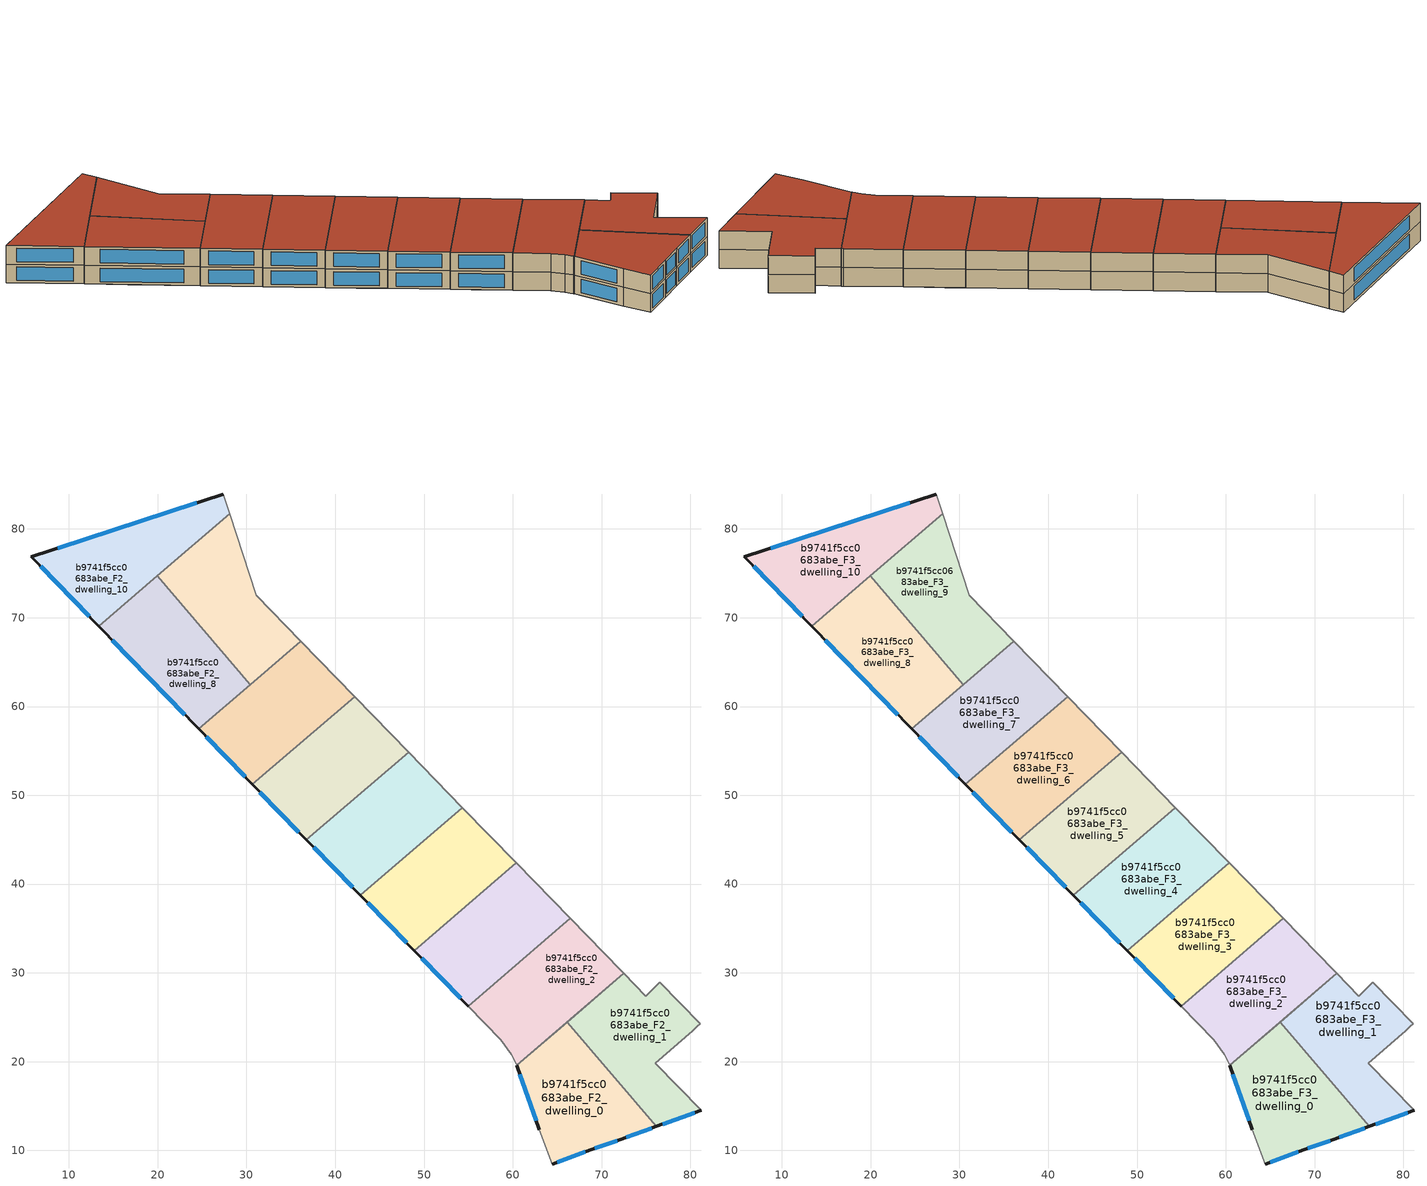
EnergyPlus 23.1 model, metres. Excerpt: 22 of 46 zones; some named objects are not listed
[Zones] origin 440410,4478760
b9741f5cc0683abe_F2_dwelling_0
 floor to b9741f5cc0683abe_F1_dwelling_11 (EU_floor_Construction): 66.96,23.41 76.15,12.7 72.22,11.29 68.77,10.06 64.43,8.47 63,12.35 60.92,18.23 z6
 floor to b9741f5cc0683abe_F1_dwelling_9 (EU_floor_Construction): 66.1,24.46 66.99,23.43 60.92,18.23 60.44,19.6 z6
 floor to b9741f5cc0683abe_F1_dwelling_10 (EU_floor_Construction): 66.99,23.43 76.18,12.71 76.15,12.7 66.96,23.41 z6
 wall outside (EU_wall_Construction): 64.43,8.47 68.77,10.06 72.22,11.29 76.18,12.71 / 60.44,19.6 63,12.35 z6:9
 wall adiabatic (EU_wall_Construction): 63,12.35 64.43,8.47 / 66.1,24.46 60.44,19.6 z6:9
 wall to b9741f5cc0683abe_F2_dwelling_1 (EU_wall_Construction): 76.18,12.71 66.1,24.46 z6:9
 window (EU_Window_Construction): 65.03,8.7 68.17,9.84 / 60.79,18.59 62.64,13.36 / 72.77,11.49 75.63,12.52 / 69.25,10.23 71.74,11.12 z6.42:8.58
b9741f5cc0683abe_F2_dwelling_1
 floor to b9741f5cc0683abe_F1_dwelling_10 (EU_floor_Construction): 76.55,28.93 81.09,24.26 80.77,23.97 80.25,23.46 76.05,19.84 81.21,14.53 76.18,12.71 66.99,23.43 73.43,28.96 74.96,27.35 z6
 floor to b9741f5cc0683abe_F1_dwelling_8 (EU_floor_Construction): 72.49,29.94 73.43,28.96 67.25,23.66 66.37,24.69 z6
 floor to b9741f5cc0683abe_F1_dwelling_9 (EU_floor_Construction): 66.37,24.69 67.25,23.66 66.99,23.43 66.1,24.46 z6
 wall outside (EU_wall_Construction): 76.18,12.71 81.21,14.53 z6:9
 wall adiabatic (EU_wall_Construction): 81.21,14.53 76.05,19.84 80.25,23.46 80.77,23.97 81.09,24.26 76.55,28.93 74.96,27.35 72.49,29.94 66.1,24.46 z6:9
 window (EU_Window_Construction): 76.88,12.97 80.51,14.27 z6.42:8.58
b9741f5cc0683abe_F2_dwelling_10
 floor to b9741f5cc0683abe_F1_dwelling_1 (EU_floor_Construction): 14.57,79.73 19.32,74.19 13.35,69.07 5.78,76.86 z6
 floor to b9741f5cc0683abe_F1_dwelling_0 (EU_floor_Construction): 27.4,83.93 28.11,81.73 19.32,74.19 14.57,79.73 z6
 wall outside (EU_wall_Construction): 27.4,83.93 5.78,76.86 13.35,69.07 z6:9
 wall adiabatic (EU_wall_Construction): 28.11,81.73 27.4,83.93 z6:9
 wall to b9741f5cc0683abe_F2_dwelling_9 (EU_wall_Construction): 19.93,74.71 28.11,81.73 z6:9
 wall to b9741f5cc0683abe_F2_dwelling_8 (EU_wall_Construction): 13.35,69.07 19.93,74.71 z6:9
 window (EU_Window_Construction): 6.83,75.77 12.3,70.15 / 24.4,82.95 8.78,77.84 z6.42:8.58
b9741f5cc0683abe_F2_dwelling_2
 floor to b9741f5cc0683abe_F1_dwelling_8 (EU_floor_Construction): 72.22,30.23 72.49,29.94 66.37,24.69 60.76,31.24 66.47,36.14 z6
 floor to b9741f5cc0683abe_F1_dwelling_9 (EU_floor_Construction): 60.76,31.24 66.37,24.69 60.44,19.6 60.37,19.79 59.8,20.82 58.65,22.46 54.96,26.26 z6
 wall adiabatic (EU_wall_Construction): 54.96,26.26 58.65,22.46 59.8,20.82 60.37,19.79 60.44,19.6 72.49,29.94 72.22,30.23 66.47,36.14 z6:9
 wall to b9741f5cc0683abe_F2_dwelling_3 (EU_wall_Construction): 66.47,36.14 54.96,26.26 z6:9
b9741f5cc0683abe_F2_dwelling_3
 floor to b9741f5cc0683abe_F1_dwelling_9 (EU_floor_Construction): 56.99,35.63 60.76,31.24 54.96,26.26 50.91,30.42 z6
 floor to b9741f5cc0683abe_F1_dwelling_8 (EU_floor_Construction): 62.43,40.3 66.47,36.14 60.76,31.24 56.99,35.63 z6
 floor to b9741f5cc0683abe_F1_dwelling_6 (EU_floor_Construction): 60.4,42.38 62.43,40.3 56.29,35.04 54.41,37.24 z6
 floor to b9741f5cc0683abe_F1_dwelling_7 (EU_floor_Construction): 54.41,37.24 56.29,35.04 50.91,30.42 48.89,32.51 z6
 wall outside (EU_wall_Construction): 48.89,32.51 54.96,26.26 z6:9
 wall to b9741f5cc0683abe_F2_dwelling_4 (EU_wall_Construction): 60.4,42.38 48.89,32.51 z6:9
 wall adiabatic (EU_wall_Construction): 66.47,36.14 60.4,42.38 z6:9
 window (EU_Window_Construction): 49.73,31.64 54.12,27.13 z6.42:8.58
b9741f5cc0683abe_F2_dwelling_4
 floor to b9741f5cc0683abe_F1_dwelling_6 (EU_floor_Construction): 54.33,48.62 60.4,42.38 54.41,37.24 48.75,43.83 z6
 floor to b9741f5cc0683abe_F1_dwelling_7 (EU_floor_Construction): 48.75,43.83 54.41,37.24 48.89,32.51 42.82,38.75 z6
 wall outside (EU_wall_Construction): 42.82,38.75 48.89,32.51 z6:9
 wall to b9741f5cc0683abe_F2_dwelling_5 (EU_wall_Construction): 54.33,48.62 42.82,38.75 z6:9
 wall adiabatic (EU_wall_Construction): 60.4,42.38 54.33,48.62 z6:9
 window (EU_Window_Construction): 43.66,37.88 48.05,33.37 z6.42:8.58
b9741f5cc0683abe_F2_dwelling_5
 floor to b9741f5cc0683abe_F1_dwelling_5 (EU_floor_Construction): 42.34,49.78 45.16,46.48 39.79,41.87 36.75,44.99 z6
 floor to b9741f5cc0683abe_F1_dwelling_4 (EU_floor_Construction): 48.26,54.86 51.3,51.74 45.16,46.48 42.34,49.78 z6
 floor to b9741f5cc0683abe_F1_dwelling_6 (EU_floor_Construction): 51.3,51.74 54.33,48.62 48.75,43.83 45.92,47.13 z6
 floor to b9741f5cc0683abe_F1_dwelling_7 (EU_floor_Construction): 45.92,47.13 48.75,43.83 42.82,38.75 39.79,41.87 z6
 wall outside (EU_wall_Construction): 36.75,44.99 42.82,38.75 z6:9
 wall to b9741f5cc0683abe_F2_dwelling_6 (EU_wall_Construction): 48.26,54.87 36.75,44.99 z6:9
 wall adiabatic (EU_wall_Construction): 54.33,48.62 48.26,54.87 z6:9
 window (EU_Window_Construction): 37.59,44.13 41.98,39.62 z6.42:8.58
b9741f5cc0683abe_F2_dwelling_6
 floor to b9741f5cc0683abe_F1_dwelling_4 (EU_floor_Construction): 42.19,61.11 48.26,54.86 42.34,49.78 36.68,56.38 z6
 floor to b9741f5cc0683abe_F1_dwelling_5 (EU_floor_Construction): 36.68,56.38 42.34,49.78 36.75,44.99 30.68,51.24 z6
 wall outside (EU_wall_Construction): 30.68,51.24 36.75,44.99 z6:9
 wall to b9741f5cc0683abe_F2_dwelling_7 (EU_wall_Construction): 42.19,61.11 30.68,51.24 z6:9
 wall adiabatic (EU_wall_Construction): 48.26,54.87 42.19,61.11 z6:9
 window (EU_Window_Construction): 31.52,50.37 35.91,45.86 z6.42:8.58
b9741f5cc0683abe_F2_dwelling_7
 floor to b9741f5cc0683abe_F1_dwelling_2 (EU_floor_Construction): 36.12,67.35 40.17,63.19 34.08,57.97 30.31,62.37 z6
 floor to b9741f5cc0683abe_F1_dwelling_3 (EU_floor_Construction): 30.31,62.37 34.08,57.97 28.66,53.32 24.61,57.48 z6
 floor to b9741f5cc0683abe_F1_dwelling_5 (EU_floor_Construction): 34.79,58.58 36.68,56.38 30.68,51.24 28.66,53.32 z6
 floor to b9741f5cc0683abe_F1_dwelling_4 (EU_floor_Construction): 40.17,63.19 42.19,61.11 36.68,56.38 34.79,58.58 z6
 wall outside (EU_wall_Construction): 24.61,57.48 30.68,51.24 z6:9
 wall adiabatic (EU_wall_Construction): 42.19,61.11 36.12,67.35 z6:9
 wall to b9741f5cc0683abe_F2_dwelling_8 (EU_wall_Construction): 30.43,62.47 24.61,57.48 z6:9
 wall to b9741f5cc0683abe_F2_dwelling_9 (EU_wall_Construction): 36.12,67.35 30.43,62.47 z6:9
 window (EU_Window_Construction): 25.45,56.61 29.84,52.1 z6.42:8.58
b9741f5cc0683abe_F2_dwelling_8
 floor to b9741f5cc0683abe_F1_dwelling_3 (EU_floor_Construction): 23.79,69.97 30.31,62.37 24.61,57.48 17.61,64.68 z6
 floor to b9741f5cc0683abe_F1_dwelling_0 (EU_floor_Construction): 19.93,74.71 23.91,70.08 23.3,69.55 19.32,74.19 z6
 floor to b9741f5cc0683abe_F1_dwelling_1 (EU_floor_Construction): 19.32,74.19 23.3,69.55 17.61,64.68 13.35,69.07 z6
 floor to b9741f5cc0683abe_F1_dwelling_2 (EU_floor_Construction): 23.91,70.08 30.43,62.47 30.31,62.37 23.79,69.97 z6
 wall outside (EU_wall_Construction): 13.35,69.07 24.61,57.48 z6:9
 wall to b9741f5cc0683abe_F2_dwelling_9 (EU_wall_Construction): 30.43,62.47 19.93,74.71 z6:9
 window (EU_Window_Construction): 14.91,67.46 23.05,59.09 z6.42:8.58
b9741f5cc0683abe_F2_dwelling_9
 floor to b9741f5cc0683abe_F1_dwelling_0 (EU_floor_Construction): 28.11,81.73 30.15,75.43 23.91,70.08 19.93,74.71 z6
 floor to b9741f5cc0683abe_F1_dwelling_2 (EU_floor_Construction): 31.08,72.54 36.12,67.35 30.43,62.47 23.91,70.08 30.15,75.43 z6
 wall adiabatic (EU_wall_Construction): 36.12,67.35 31.08,72.54 28.11,81.73 z6:9
b9741f5cc0683abe_F3_dwelling_0
 floor to b9741f5cc0683abe_F2_dwelling_0 (EU_floor_Construction): 66.1,24.46 76.18,12.71 72.22,11.29 68.77,10.06 64.43,8.47 63,12.35 60.44,19.6 z9
 wall outside (EU_wall_Construction): 64.43,8.47 68.77,10.06 72.22,11.29 76.18,12.71 / 60.44,19.6 63,12.35 z9:12
 wall adiabatic (EU_wall_Construction): 63,12.35 64.43,8.47 / 66.1,24.46 60.44,19.6 z9:12
 wall to b9741f5cc0683abe_F3_dwelling_1 (EU_wall_Construction): 76.18,12.71 66.1,24.46 z9:12
 window (EU_Window_Construction): 65.03,8.7 68.17,9.84 / 60.79,18.59 62.64,13.36 / 72.77,11.49 75.63,12.52 / 69.25,10.23 71.74,11.12 z9.42:11.58
 roof outside (EU_roof_Construction): 76.18,12.71 66.1,24.46 60.44,19.6 63,12.35 64.43,8.47 68.77,10.06 72.22,11.29 z12
b9741f5cc0683abe_F3_dwelling_1
 floor to b9741f5cc0683abe_F2_dwelling_1 (EU_floor_Construction): 76.55,28.93 81.09,24.26 80.77,23.97 80.25,23.46 76.05,19.84 81.21,14.53 76.18,12.71 66.1,24.46 72.49,29.94 74.96,27.35 z9
 wall outside (EU_wall_Construction): 76.18,12.71 81.21,14.53 z9:12
 wall adiabatic (EU_wall_Construction): 81.21,14.53 76.05,19.84 80.25,23.46 80.77,23.97 81.09,24.26 76.55,28.93 74.96,27.35 72.49,29.94 66.1,24.46 z9:12
 window (EU_Window_Construction): 76.88,12.97 80.51,14.27 z9.42:11.58
 roof outside (EU_roof_Construction): 81.21,14.53 76.05,19.84 80.25,23.46 80.77,23.97 81.09,24.26 76.55,28.93 74.96,27.35 72.49,29.94 66.1,24.46 76.18,12.71 z12
b9741f5cc0683abe_F3_dwelling_10
 floor to b9741f5cc0683abe_F2_dwelling_10 (EU_floor_Construction): 27.4,83.93 28.11,81.73 13.35,69.07 5.78,76.86 z9
 wall outside (EU_wall_Construction): 27.4,83.93 5.78,76.86 13.35,69.07 z9:12
 wall adiabatic (EU_wall_Construction): 28.11,81.73 27.4,83.93 z9:12
 wall to b9741f5cc0683abe_F3_dwelling_9 (EU_wall_Construction): 19.93,74.71 28.11,81.73 z9:12
 wall to b9741f5cc0683abe_F3_dwelling_8 (EU_wall_Construction): 13.35,69.07 19.93,74.71 z9:12
 window (EU_Window_Construction): 6.83,75.77 12.3,70.15 / 24.4,82.95 8.78,77.84 z9.42:11.58
 roof outside (EU_roof_Construction): 28.11,81.73 27.4,83.93 5.78,76.86 13.35,69.07 z12
b9741f5cc0683abe_F3_dwelling_2
 floor to b9741f5cc0683abe_F2_dwelling_2 (EU_floor_Construction): 72.22,30.23 72.49,29.94 60.44,19.6 60.37,19.79 59.8,20.82 58.65,22.46 54.96,26.26 66.47,36.14 z9
 wall adiabatic (EU_wall_Construction): 54.96,26.26 58.65,22.46 59.8,20.82 60.37,19.79 60.44,19.6 72.49,29.94 72.22,30.23 66.47,36.14 z9:12
 wall to b9741f5cc0683abe_F3_dwelling_3 (EU_wall_Construction): 66.47,36.14 54.96,26.26 z9:12
 roof outside (EU_roof_Construction): 72.49,29.94 72.22,30.23 66.47,36.14 54.96,26.26 58.65,22.46 59.8,20.82 60.37,19.79 60.44,19.6 z12
b9741f5cc0683abe_F3_dwelling_3
 floor to b9741f5cc0683abe_F2_dwelling_3 (EU_floor_Construction): 60.4,42.38 66.47,36.14 54.96,26.26 48.89,32.51 z9
 wall outside (EU_wall_Construction): 48.89,32.51 54.96,26.26 z9:12
 wall to b9741f5cc0683abe_F3_dwelling_4 (EU_wall_Construction): 60.4,42.38 48.89,32.51 z9:12
 wall adiabatic (EU_wall_Construction): 66.47,36.14 60.4,42.38 z9:12
 window (EU_Window_Construction): 49.73,31.64 54.12,27.13 z9.42:11.58
 roof outside (EU_roof_Construction): 66.47,36.14 60.4,42.38 48.89,32.51 54.96,26.26 z12
b9741f5cc0683abe_F3_dwelling_4
 floor to b9741f5cc0683abe_F2_dwelling_4 (EU_floor_Construction): 54.33,48.62 60.4,42.38 48.89,32.51 42.82,38.75 z9
 wall outside (EU_wall_Construction): 42.82,38.75 48.89,32.51 z9:12
 wall to b9741f5cc0683abe_F3_dwelling_5 (EU_wall_Construction): 54.33,48.62 42.82,38.75 z9:12
 wall adiabatic (EU_wall_Construction): 60.4,42.38 54.33,48.62 z9:12
 window (EU_Window_Construction): 43.66,37.88 48.05,33.37 z9.42:11.58
 roof outside (EU_roof_Construction): 60.4,42.38 54.33,48.62 42.82,38.75 48.89,32.51 z12
b9741f5cc0683abe_F3_dwelling_5
 floor to b9741f5cc0683abe_F2_dwelling_5 (EU_floor_Construction): 48.26,54.87 54.33,48.62 42.82,38.75 36.75,44.99 z9
 wall outside (EU_wall_Construction): 36.75,44.99 42.82,38.75 z9:12
 wall to b9741f5cc0683abe_F3_dwelling_6 (EU_wall_Construction): 48.26,54.87 36.75,44.99 z9:12
 wall adiabatic (EU_wall_Construction): 54.33,48.62 48.26,54.87 z9:12
 window (EU_Window_Construction): 37.59,44.13 41.98,39.62 z9.42:11.58
 roof outside (EU_roof_Construction): 54.33,48.62 48.26,54.87 36.75,44.99 42.82,38.75 z12
b9741f5cc0683abe_F3_dwelling_6
 floor to b9741f5cc0683abe_F2_dwelling_6 (EU_floor_Construction): 42.19,61.11 48.26,54.87 36.75,44.99 30.68,51.24 z9
 wall outside (EU_wall_Construction): 30.68,51.24 36.75,44.99 z9:12
 wall to b9741f5cc0683abe_F3_dwelling_7 (EU_wall_Construction): 42.19,61.11 30.68,51.24 z9:12
 wall adiabatic (EU_wall_Construction): 48.26,54.87 42.19,61.11 z9:12
 window (EU_Window_Construction): 31.52,50.37 35.91,45.86 z9.42:11.58
 roof outside (EU_roof_Construction): 48.26,54.87 42.19,61.11 30.68,51.24 36.75,44.99 z12
b9741f5cc0683abe_F3_dwelling_7
 floor to b9741f5cc0683abe_F2_dwelling_7 (EU_floor_Construction): 36.12,67.35 42.19,61.11 30.68,51.24 24.61,57.48 z9
 wall outside (EU_wall_Construction): 24.61,57.48 30.68,51.24 z9:12
 wall adiabatic (EU_wall_Construction): 42.19,61.11 36.12,67.35 z9:12
 wall to b9741f5cc0683abe_F3_dwelling_8 (EU_wall_Construction): 30.43,62.47 24.61,57.48 z9:12
 wall to b9741f5cc0683abe_F3_dwelling_9 (EU_wall_Construction): 36.12,67.35 30.43,62.47 z9:12
 window (EU_Window_Construction): 25.45,56.61 29.84,52.1 z9.42:11.58
 roof outside (EU_roof_Construction): 42.19,61.11 36.12,67.35 24.61,57.48 30.68,51.24 z12
b9741f5cc0683abe_F3_dwelling_8
 floor to b9741f5cc0683abe_F2_dwelling_8 (EU_floor_Construction): 19.93,74.71 30.43,62.47 24.61,57.48 13.35,69.07 z9
 wall outside (EU_wall_Construction): 13.35,69.07 24.61,57.48 z9:12
 wall to b9741f5cc0683abe_F3_dwelling_9 (EU_wall_Construction): 30.43,62.47 19.93,74.71 z9:12
 window (EU_Window_Construction): 14.91,67.46 23.05,59.09 z9.42:11.58
 roof outside (EU_roof_Construction): 30.43,62.47 19.93,74.71 13.35,69.07 24.61,57.48 z12
b9741f5cc0683abe_F3_dwelling_9
 floor to b9741f5cc0683abe_F2_dwelling_9 (EU_floor_Construction): 28.11,81.73 31.08,72.54 36.12,67.35 30.43,62.47 19.93,74.71 z9
 wall adiabatic (EU_wall_Construction): 36.12,67.35 31.08,72.54 28.11,81.73 z9:12
 roof outside (EU_roof_Construction): 36.12,67.35 31.08,72.54 28.11,81.73 19.93,74.71 30.43,62.47 z12
[Building]
EU S2 Campaign: North Axis=0; Terrain=City; Solar Distribution=FullExterior
[Site:Location]
Madrid: Latitude=40.5; Longitude=-3.5; Time Zone=1; Elevation=609
[SizingPeriod:WeatherFileDays]
AnnualSizingPeriod: Begin Month=1; Begin Day of Month=1; End Month=12; End Day of Month=31; Day of Week for Start Day=Monday; Use Weather File Daylight Saving Period=No; Use Weather File Rain and Snow Indicators=No
[MATERIAL]
EU_InternalMass_Material: Roughness=MediumRough; Thickness=0.1; Conductivity=1; Density=1800; Specific Heat=900; Thermal Absorptance=0.9; Solar Absorptance=0.7; Visible Absorptance=0.7
[MATERIAL:NOMASS] Roughness=MediumRough; Thermal Absorptance=0.9; Solar Absorptance=0.7; Visible Absorptance=0.7
Name | Thermal Resistance
EU_wall_NoMass | 1.60022
EU_roof_NoMass | 1.57597
EU_floor_NoMass | 0.470652
[WINDOWMATERIAL:SIMPLEGLAZINGSYSTEM]
EU_Window_SimpleGlazing: UFactor=3.28802; Solar Heat Gain Coefficient=0.85; Visible Transmittance=0.85
[CONSTRUCTION]
EU_wall_Construction: EU_wall_NoMass
EU_roof_Construction: EU_roof_NoMass
EU_floor_Construction: EU_floor_NoMass
EU_InternalMass_Construction: EU_InternalMass_Material
EU_Window_Construction: EU_Window_SimpleGlazing
[ZONE] Type=1; Multiplier=1; Ceiling Height=autocalculate; Floor Area=autocalculate; Part of Total Floor Area=Yes
Name | Volume
b9741f5cc0683abe_F2_dwelling_0; b9741f5cc0683abe_F3_dwelling_0 | 395.371
b9741f5cc0683abe_F2_dwelling_1; b9741f5cc0683abe_F3_dwelling_1 | 395.391
b9741f5cc0683abe_F2_dwelling_10; b9741f5cc0683abe_F3_dwelling_10 | 395.4
b9741f5cc0683abe_F2_dwelling_2; b9741f5cc0683abe_F3_dwelling_2 | 395.355
b9741f5cc0683abe_F2_dwelling_3; b9741f5cc0683abe_F3_dwelling_3 | 395.395
b9741f5cc0683abe_F2_dwelling_4; b9741f5cc0683abe_F3_dwelling_4 | 395.363
b9741f5cc0683abe_F2_dwelling_5; b9741f5cc0683abe_F3_dwelling_5 | 395.39
b9741f5cc0683abe_F2_dwelling_6; b9741f5cc0683abe_F3_dwelling_6 | 395.354
b9741f5cc0683abe_F2_dwelling_7; b9741f5cc0683abe_F3_dwelling_7 | 395.373
b9741f5cc0683abe_F2_dwelling_8; b9741f5cc0683abe_F3_dwelling_8 | 395.367
b9741f5cc0683abe_F2_dwelling_9; b9741f5cc0683abe_F3_dwelling_9 | 395.406
[INTERNALMASS] Construction=EU_InternalMass_Construction
Name | Zone or ZoneList | Surface Area
b9741f5cc0683abe_F2_dwelling_0_EU_InternalMass | b9741f5cc0683abe_F2_dwelling_0 | 131.79
b9741f5cc0683abe_F2_dwelling_1_EU_InternalMass | b9741f5cc0683abe_F2_dwelling_1 | 131.799
b9741f5cc0683abe_F2_dwelling_2_EU_InternalMass | b9741f5cc0683abe_F2_dwelling_2 | 131.785
b9741f5cc0683abe_F2_dwelling_3_EU_InternalMass | b9741f5cc0683abe_F2_dwelling_3 | 131.798
b9741f5cc0683abe_F2_dwelling_4_EU_InternalMass | b9741f5cc0683abe_F2_dwelling_4 | 131.788
b9741f5cc0683abe_F2_dwelling_5_EU_InternalMass | b9741f5cc0683abe_F2_dwelling_5 | 131.797
b9741f5cc0683abe_F2_dwelling_6_EU_InternalMass | b9741f5cc0683abe_F2_dwelling_6 | 131.785
b9741f5cc0683abe_F2_dwelling_7_EU_InternalMass | b9741f5cc0683abe_F2_dwelling_7 | 131.791
b9741f5cc0683abe_F2_dwelling_8_EU_InternalMass | b9741f5cc0683abe_F2_dwelling_8 | 131.786
b9741f5cc0683abe_F2_dwelling_9_EU_InternalMass | b9741f5cc0683abe_F2_dwelling_9 | 131.802
b9741f5cc0683abe_F2_dwelling_10_EU_InternalMass | b9741f5cc0683abe_F2_dwelling_10 | 131.8
b9741f5cc0683abe_F3_dwelling_0_EU_InternalMass | b9741f5cc0683abe_F3_dwelling_0 | 131.79
b9741f5cc0683abe_F3_dwelling_1_EU_InternalMass | b9741f5cc0683abe_F3_dwelling_1 | 131.799
b9741f5cc0683abe_F3_dwelling_2_EU_InternalMass | b9741f5cc0683abe_F3_dwelling_2 | 131.785
b9741f5cc0683abe_F3_dwelling_3_EU_InternalMass | b9741f5cc0683abe_F3_dwelling_3 | 131.798
b9741f5cc0683abe_F3_dwelling_4_EU_InternalMass | b9741f5cc0683abe_F3_dwelling_4 | 131.788
b9741f5cc0683abe_F3_dwelling_5_EU_InternalMass | b9741f5cc0683abe_F3_dwelling_5 | 131.797
b9741f5cc0683abe_F3_dwelling_6_EU_InternalMass | b9741f5cc0683abe_F3_dwelling_6 | 131.785
b9741f5cc0683abe_F3_dwelling_7_EU_InternalMass | b9741f5cc0683abe_F3_dwelling_7 | 131.791
b9741f5cc0683abe_F3_dwelling_8_EU_InternalMass | b9741f5cc0683abe_F3_dwelling_8 | 131.786
b9741f5cc0683abe_F3_dwelling_9_EU_InternalMass | b9741f5cc0683abe_F3_dwelling_9 | 131.802
b9741f5cc0683abe_F3_dwelling_10_EU_InternalMass | b9741f5cc0683abe_F3_dwelling_10 | 131.8
[OTHEREQUIPMENT] Fuel Type=Electricity; Design Level Calculation Method=Watts/Area; Power per Zone Floor Area=1; Fraction Latent=0; Fraction Radiant=0; Fraction Lost=0; Carbon Dioxide Generation Rate=0; EndUse Subcategory=EU_Step8_InternalGains
Name | Zone or ZoneList or Space or SpaceList | Schedule
EU_Step8_InternalGain_b9741f5cc0683abe_F2_dwelling_0_f000 | b9741f5cc0683abe_F2_dwelling_0 | EU_Step8_GainSchedule_b9741f5cc0683abe_F2_dwelling_0_f000
EU_Step8_InternalGain_b9741f5cc0683abe_F2_dwelling_1_f000 | b9741f5cc0683abe_F2_dwelling_1 | EU_Step8_GainSchedule_b9741f5cc0683abe_F2_dwelling_1_f000
EU_Step8_InternalGain_b9741f5cc0683abe_F2_dwelling_2_f000 | b9741f5cc0683abe_F2_dwelling_2 | EU_Step8_GainSchedule_b9741f5cc0683abe_F2_dwelling_2_f000
EU_Step8_InternalGain_b9741f5cc0683abe_F2_dwelling_3_f000 | b9741f5cc0683abe_F2_dwelling_3 | EU_Step8_GainSchedule_b9741f5cc0683abe_F2_dwelling_3_f000
EU_Step8_InternalGain_b9741f5cc0683abe_F2_dwelling_4_f000 | b9741f5cc0683abe_F2_dwelling_4 | EU_Step8_GainSchedule_b9741f5cc0683abe_F2_dwelling_4_f000
EU_Step8_InternalGain_b9741f5cc0683abe_F2_dwelling_5_f000 | b9741f5cc0683abe_F2_dwelling_5 | EU_Step8_GainSchedule_b9741f5cc0683abe_F2_dwelling_5_f000
EU_Step8_InternalGain_b9741f5cc0683abe_F2_dwelling_6_f000 | b9741f5cc0683abe_F2_dwelling_6 | EU_Step8_GainSchedule_b9741f5cc0683abe_F2_dwelling_6_f000
EU_Step8_InternalGain_b9741f5cc0683abe_F2_dwelling_7_f000 | b9741f5cc0683abe_F2_dwelling_7 | EU_Step8_GainSchedule_b9741f5cc0683abe_F2_dwelling_7_f000
EU_Step8_InternalGain_b9741f5cc0683abe_F2_dwelling_8_f000 | b9741f5cc0683abe_F2_dwelling_8 | EU_Step8_GainSchedule_b9741f5cc0683abe_F2_dwelling_8_f000
EU_Step8_InternalGain_b9741f5cc0683abe_F2_dwelling_9_f000 | b9741f5cc0683abe_F2_dwelling_9 | EU_Step8_GainSchedule_b9741f5cc0683abe_F2_dwelling_9_f000
EU_Step8_InternalGain_b9741f5cc0683abe_F2_dwelling_10_f000 | b9741f5cc0683abe_F2_dwelling_10 | EU_Step8_GainSchedule_b9741f5cc0683abe_F2_dwelling_10_f000
EU_Step8_InternalGain_b9741f5cc0683abe_F3_dwelling_0_f000 | b9741f5cc0683abe_F3_dwelling_0 | EU_Step8_GainSchedule_b9741f5cc0683abe_F3_dwelling_0_f000
EU_Step8_InternalGain_b9741f5cc0683abe_F3_dwelling_1_f000 | b9741f5cc0683abe_F3_dwelling_1 | EU_Step8_GainSchedule_b9741f5cc0683abe_F3_dwelling_1_f000
EU_Step8_InternalGain_b9741f5cc0683abe_F3_dwelling_2_f000 | b9741f5cc0683abe_F3_dwelling_2 | EU_Step8_GainSchedule_b9741f5cc0683abe_F3_dwelling_2_f000
EU_Step8_InternalGain_b9741f5cc0683abe_F3_dwelling_3_f000 | b9741f5cc0683abe_F3_dwelling_3 | EU_Step8_GainSchedule_b9741f5cc0683abe_F3_dwelling_3_f000
EU_Step8_InternalGain_b9741f5cc0683abe_F3_dwelling_4_f000 | b9741f5cc0683abe_F3_dwelling_4 | EU_Step8_GainSchedule_b9741f5cc0683abe_F3_dwelling_4_f000
EU_Step8_InternalGain_b9741f5cc0683abe_F3_dwelling_5_f000 | b9741f5cc0683abe_F3_dwelling_5 | EU_Step8_GainSchedule_b9741f5cc0683abe_F3_dwelling_5_f000
EU_Step8_InternalGain_b9741f5cc0683abe_F3_dwelling_6_f000 | b9741f5cc0683abe_F3_dwelling_6 | EU_Step8_GainSchedule_b9741f5cc0683abe_F3_dwelling_6_f000
EU_Step8_InternalGain_b9741f5cc0683abe_F3_dwelling_7_f000 | b9741f5cc0683abe_F3_dwelling_7 | EU_Step8_GainSchedule_b9741f5cc0683abe_F3_dwelling_7_f000
EU_Step8_InternalGain_b9741f5cc0683abe_F3_dwelling_8_f000 | b9741f5cc0683abe_F3_dwelling_8 | EU_Step8_GainSchedule_b9741f5cc0683abe_F3_dwelling_8_f000
EU_Step8_InternalGain_b9741f5cc0683abe_F3_dwelling_9_f000 | b9741f5cc0683abe_F3_dwelling_9 | EU_Step8_GainSchedule_b9741f5cc0683abe_F3_dwelling_9_f000
EU_Step8_InternalGain_b9741f5cc0683abe_F3_dwelling_10_f000 | b9741f5cc0683abe_F3_dwelling_10 | EU_Step8_GainSchedule_b9741f5cc0683abe_F3_dwelling_10_f000
[ZONEVENTILATION:DESIGNFLOWRATE] Schedule=EU_AlwaysOn; Design Flow Rate Calculation Method=AirChanges/Hour; Air Changes per Hour=0.480704; Ventilation Type=Natural; Fan Pressure Rise=0; Fan Total Efficiency=1; Constant Term Coefficient=1; Temperature Term Coefficient=0; Velocity Term Coefficient=0; Velocity Squared Term Coefficient=0; Minimum Indoor Temperature=-100; Maximum Indoor Temperature=100; Delta Temperature=-100; Minimum Outdoor Temperature=-100; Maximum Outdoor Temperature=100; Maximum Wind Speed=40
Name | Zone or ZoneList or Space or SpaceList
EU_ConstantAir_b9741f5cc0683abe_F2_dwelling_0 | b9741f5cc0683abe_F2_dwelling_0
EU_ConstantAir_b9741f5cc0683abe_F2_dwelling_1 | b9741f5cc0683abe_F2_dwelling_1
EU_ConstantAir_b9741f5cc0683abe_F2_dwelling_2 | b9741f5cc0683abe_F2_dwelling_2
EU_ConstantAir_b9741f5cc0683abe_F2_dwelling_3 | b9741f5cc0683abe_F2_dwelling_3
EU_ConstantAir_b9741f5cc0683abe_F2_dwelling_4 | b9741f5cc0683abe_F2_dwelling_4
EU_ConstantAir_b9741f5cc0683abe_F2_dwelling_5 | b9741f5cc0683abe_F2_dwelling_5
EU_ConstantAir_b9741f5cc0683abe_F2_dwelling_6 | b9741f5cc0683abe_F2_dwelling_6
EU_ConstantAir_b9741f5cc0683abe_F2_dwelling_7 | b9741f5cc0683abe_F2_dwelling_7
EU_ConstantAir_b9741f5cc0683abe_F2_dwelling_8 | b9741f5cc0683abe_F2_dwelling_8
EU_ConstantAir_b9741f5cc0683abe_F2_dwelling_9 | b9741f5cc0683abe_F2_dwelling_9
EU_ConstantAir_b9741f5cc0683abe_F2_dwelling_10 | b9741f5cc0683abe_F2_dwelling_10
EU_ConstantAir_b9741f5cc0683abe_F3_dwelling_0 | b9741f5cc0683abe_F3_dwelling_0
EU_ConstantAir_b9741f5cc0683abe_F3_dwelling_1 | b9741f5cc0683abe_F3_dwelling_1
EU_ConstantAir_b9741f5cc0683abe_F3_dwelling_2 | b9741f5cc0683abe_F3_dwelling_2
EU_ConstantAir_b9741f5cc0683abe_F3_dwelling_3 | b9741f5cc0683abe_F3_dwelling_3
EU_ConstantAir_b9741f5cc0683abe_F3_dwelling_4 | b9741f5cc0683abe_F3_dwelling_4
EU_ConstantAir_b9741f5cc0683abe_F3_dwelling_5 | b9741f5cc0683abe_F3_dwelling_5
EU_ConstantAir_b9741f5cc0683abe_F3_dwelling_6 | b9741f5cc0683abe_F3_dwelling_6
EU_ConstantAir_b9741f5cc0683abe_F3_dwelling_7 | b9741f5cc0683abe_F3_dwelling_7
EU_ConstantAir_b9741f5cc0683abe_F3_dwelling_8 | b9741f5cc0683abe_F3_dwelling_8
EU_ConstantAir_b9741f5cc0683abe_F3_dwelling_9 | b9741f5cc0683abe_F3_dwelling_9
EU_ConstantAir_b9741f5cc0683abe_F3_dwelling_10 | b9741f5cc0683abe_F3_dwelling_10
[HVACTEMPLATE:ZONE:IDEALLOADSAIRSYSTEM] System Availability Schedule=EU_AlwaysOn; Maximum Heating Supply Air Temperature=50; Minimum Cooling Supply Air Temperature=13; Maximum Heating Supply Air Humidity Ratio=0.0156; Minimum Cooling Supply Air Humidity Ratio=0.0077; Heating Limit=NoLimit; Cooling Limit=NoLimit; Heating Availability Schedule=EU_AlwaysOn; Cooling Availability Schedule=EU_CoolingOff; Dehumidification Control Type=ConstantSensibleHeatRatio; Cooling Sensible Heat Ratio=0.7; Dehumidification Setpoint=60; Humidification Control Type=None; Humidification Setpoint=30; Outdoor Air Method=None; Outdoor Air Flow Rate per Person=0.00944; Outdoor Air Flow Rate per Zone Floor Area=0; Outdoor Air Flow Rate per Zone=0; Demand Controlled Ventilation Type=None; Outdoor Air Economizer Type=NoEconomizer; Heat Recovery Type=None; Sensible Heat Recovery Effectiveness=0.7; Latent Heat Recovery Effectiveness=0.65
Name | Template Thermostat
b9741f5cc0683abe_F2_dwelling_0 | EU_HeatOnly_b9741f5cc0683abe_F2_dwelling_0
b9741f5cc0683abe_F2_dwelling_1 | EU_HeatOnly_b9741f5cc0683abe_F2_dwelling_1
b9741f5cc0683abe_F2_dwelling_2 | EU_HeatOnly_b9741f5cc0683abe_F2_dwelling_2
b9741f5cc0683abe_F2_dwelling_3 | EU_HeatOnly_b9741f5cc0683abe_F2_dwelling_3
b9741f5cc0683abe_F2_dwelling_4 | EU_HeatOnly_b9741f5cc0683abe_F2_dwelling_4
b9741f5cc0683abe_F2_dwelling_5 | EU_HeatOnly_b9741f5cc0683abe_F2_dwelling_5
b9741f5cc0683abe_F2_dwelling_6 | EU_HeatOnly_b9741f5cc0683abe_F2_dwelling_6
b9741f5cc0683abe_F2_dwelling_7 | EU_HeatOnly_b9741f5cc0683abe_F2_dwelling_7
b9741f5cc0683abe_F2_dwelling_8 | EU_HeatOnly_b9741f5cc0683abe_F2_dwelling_8
b9741f5cc0683abe_F2_dwelling_9 | EU_HeatOnly_b9741f5cc0683abe_F2_dwelling_9
b9741f5cc0683abe_F2_dwelling_10 | EU_HeatOnly_b9741f5cc0683abe_F2_dwelling_10
b9741f5cc0683abe_F3_dwelling_0 | EU_HeatOnly_b9741f5cc0683abe_F3_dwelling_0
b9741f5cc0683abe_F3_dwelling_1 | EU_HeatOnly_b9741f5cc0683abe_F3_dwelling_1
b9741f5cc0683abe_F3_dwelling_2 | EU_HeatOnly_b9741f5cc0683abe_F3_dwelling_2
b9741f5cc0683abe_F3_dwelling_3 | EU_HeatOnly_b9741f5cc0683abe_F3_dwelling_3
b9741f5cc0683abe_F3_dwelling_4 | EU_HeatOnly_b9741f5cc0683abe_F3_dwelling_4
b9741f5cc0683abe_F3_dwelling_5 | EU_HeatOnly_b9741f5cc0683abe_F3_dwelling_5
b9741f5cc0683abe_F3_dwelling_6 | EU_HeatOnly_b9741f5cc0683abe_F3_dwelling_6
b9741f5cc0683abe_F3_dwelling_7 | EU_HeatOnly_b9741f5cc0683abe_F3_dwelling_7
b9741f5cc0683abe_F3_dwelling_8 | EU_HeatOnly_b9741f5cc0683abe_F3_dwelling_8
b9741f5cc0683abe_F3_dwelling_9 | EU_HeatOnly_b9741f5cc0683abe_F3_dwelling_9
b9741f5cc0683abe_F3_dwelling_10 | EU_HeatOnly_b9741f5cc0683abe_F3_dwelling_10
[SIZING:ZONE] Zone Cooling Design Supply Air Temperature Input Method=SupplyAirTemperature; Zone Cooling Design Supply Air Temperature=13; Zone Heating Design Supply Air Temperature Input Method=SupplyAirTemperature; Zone Heating Design Supply Air Temperature=50; Zone Cooling Design Supply Air Humidity Ratio=0.008; Zone Heating Design Supply Air Humidity Ratio=0.008; Cooling Design Air Flow Method=DesignDay; Cooling Design Air Flow Rate=0; Cooling Minimum Air Flow per Zone Floor Area=0.000762; Cooling Minimum Air Flow=0; Cooling Minimum Air Flow Fraction=0.2; Heating Design Air Flow Method=DesignDay; Heating Design Air Flow Rate=0; Heating Maximum Air Flow per Zone Floor Area=0.002032; Heating Maximum Air Flow=0.141576; Heating Maximum Air Flow Fraction=0.3; Account for Dedicated Outdoor Air System=No; Dedicated Outdoor Air System Control Strategy=NeutralSupplyAir; Dedicated Outdoor Air Low Setpoint Temperature for Design=autosize; Dedicated Outdoor Air High Setpoint Temperature for Design=autosize; Zone Load Sizing Method=Sensible Load Only No Latent Load; Zone Latent Cooling Design Supply Air Humidity Ratio Input Method=HumidityRatioDifference; Zone Cooling Design Supply Air Humidity Ratio Difference=0.005; Zone Latent Heating Design Supply Air Humidity Ratio Input Method=HumidityRatioDifference; Zone Humidification Design Supply Air Humidity Ratio Difference=0.005
b9741f5cc0683abe_F2_dwelling_0; b9741f5cc0683abe_F2_dwelling_1; b9741f5cc0683abe_F2_dwelling_2; b9741f5cc0683abe_F2_dwelling_3; b9741f5cc0683abe_F2_dwelling_4; b9741f5cc0683abe_F2_dwelling_5; b9741f5cc0683abe_F2_dwelling_6; b9741f5cc0683abe_F2_dwelling_7; b9741f5cc0683abe_F2_dwelling_8; b9741f5cc0683abe_F2_dwelling_9; b9741f5cc0683abe_F2_dwelling_10; b9741f5cc0683abe_F3_dwelling_0; b9741f5cc0683abe_F3_dwelling_1; b9741f5cc0683abe_F3_dwelling_2; b9741f5cc0683abe_F3_dwelling_3; b9741f5cc0683abe_F3_dwelling_4; b9741f5cc0683abe_F3_dwelling_5; b9741f5cc0683abe_F3_dwelling_6; b9741f5cc0683abe_F3_dwelling_7; b9741f5cc0683abe_F3_dwelling_8; b9741f5cc0683abe_F3_dwelling_9; b9741f5cc0683abe_F3_dwelling_10
[SCHEDULE:CONSTANT]
Name | Hourly Value
EU_AlwaysOn | 1
EU_CoolingOff | 0
[SCHEDULE:FILE] Column Number=1; Rows to Skip at Top=0; Number of Hours of Data=8760; Column Separator=Comma; Interpolate to Timestep=No; Minutes per Item=60; Adjust Schedule for Daylight Savings=Yes
Name | File
EU_Step8_GainSchedule_b9741f5cc0683abe_F2_dwelling_0_f000 | ../../schedules/b9741f5cc0683abe/b9741f5cc0683abe_F2_dwelling_0_f000_gain.csv
EU_Step8_GainSchedule_b9741f5cc0683abe_F2_dwelling_1_f000 | ../../schedules/b9741f5cc0683abe/b9741f5cc0683abe_F2_dwelling_1_f000_gain.csv
EU_Step8_GainSchedule_b9741f5cc0683abe_F2_dwelling_2_f000 | ../../schedules/b9741f5cc0683abe/b9741f5cc0683abe_F2_dwelling_2_f000_gain.csv
EU_Step8_GainSchedule_b9741f5cc0683abe_F2_dwelling_3_f000 | ../../schedules/b9741f5cc0683abe/b9741f5cc0683abe_F2_dwelling_3_f000_gain.csv
EU_Step8_GainSchedule_b9741f5cc0683abe_F2_dwelling_4_f000 | ../../schedules/b9741f5cc0683abe/b9741f5cc0683abe_F2_dwelling_4_f000_gain.csv
EU_Step8_GainSchedule_b9741f5cc0683abe_F2_dwelling_5_f000 | ../../schedules/b9741f5cc0683abe/b9741f5cc0683abe_F2_dwelling_5_f000_gain.csv
EU_Step8_GainSchedule_b9741f5cc0683abe_F2_dwelling_6_f000 | ../../schedules/b9741f5cc0683abe/b9741f5cc0683abe_F2_dwelling_6_f000_gain.csv
EU_Step8_GainSchedule_b9741f5cc0683abe_F2_dwelling_7_f000 | ../../schedules/b9741f5cc0683abe/b9741f5cc0683abe_F2_dwelling_7_f000_gain.csv
EU_Step8_GainSchedule_b9741f5cc0683abe_F2_dwelling_8_f000 | ../../schedules/b9741f5cc0683abe/b9741f5cc0683abe_F2_dwelling_8_f000_gain.csv
EU_Step8_GainSchedule_b9741f5cc0683abe_F2_dwelling_9_f000 | ../../schedules/b9741f5cc0683abe/b9741f5cc0683abe_F2_dwelling_9_f000_gain.csv
EU_Step8_GainSchedule_b9741f5cc0683abe_F2_dwelling_10_f000 | ../../schedules/b9741f5cc0683abe/b9741f5cc0683abe_F2_dwelling_10_f000_gain.csv
EU_Step8_GainSchedule_b9741f5cc0683abe_F3_dwelling_0_f000 | ../../schedules/b9741f5cc0683abe/b9741f5cc0683abe_F3_dwelling_0_f000_gain.csv
EU_Step8_GainSchedule_b9741f5cc0683abe_F3_dwelling_1_f000 | ../../schedules/b9741f5cc0683abe/b9741f5cc0683abe_F3_dwelling_1_f000_gain.csv
EU_Step8_GainSchedule_b9741f5cc0683abe_F3_dwelling_2_f000 | ../../schedules/b9741f5cc0683abe/b9741f5cc0683abe_F3_dwelling_2_f000_gain.csv
EU_Step8_GainSchedule_b9741f5cc0683abe_F3_dwelling_3_f000 | ../../schedules/b9741f5cc0683abe/b9741f5cc0683abe_F3_dwelling_3_f000_gain.csv
EU_Step8_GainSchedule_b9741f5cc0683abe_F3_dwelling_4_f000 | ../../schedules/b9741f5cc0683abe/b9741f5cc0683abe_F3_dwelling_4_f000_gain.csv
EU_Step8_GainSchedule_b9741f5cc0683abe_F3_dwelling_5_f000 | ../../schedules/b9741f5cc0683abe/b9741f5cc0683abe_F3_dwelling_5_f000_gain.csv
EU_Step8_GainSchedule_b9741f5cc0683abe_F3_dwelling_6_f000 | ../../schedules/b9741f5cc0683abe/b9741f5cc0683abe_F3_dwelling_6_f000_gain.csv
EU_Step8_GainSchedule_b9741f5cc0683abe_F3_dwelling_7_f000 | ../../schedules/b9741f5cc0683abe/b9741f5cc0683abe_F3_dwelling_7_f000_gain.csv
EU_Step8_GainSchedule_b9741f5cc0683abe_F3_dwelling_8_f000 | ../../schedules/b9741f5cc0683abe/b9741f5cc0683abe_F3_dwelling_8_f000_gain.csv
EU_Step8_GainSchedule_b9741f5cc0683abe_F3_dwelling_9_f000 | ../../schedules/b9741f5cc0683abe/b9741f5cc0683abe_F3_dwelling_9_f000_gain.csv
EU_Step8_GainSchedule_b9741f5cc0683abe_F3_dwelling_10_f000 | ../../schedules/b9741f5cc0683abe/b9741f5cc0683abe_F3_dwelling_10_f000_gain.csv
